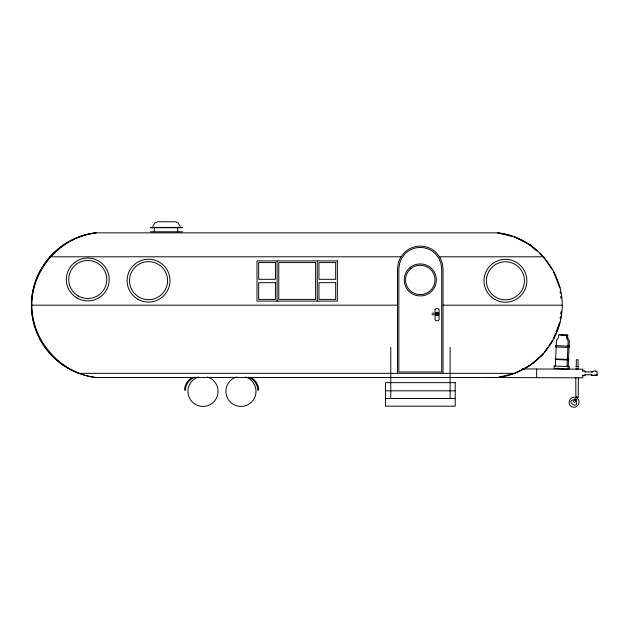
<?xml version="1.0" encoding="UTF-8"?>
<svg xmlns="http://www.w3.org/2000/svg" width="629" height="629" viewBox="0 0 629 629"><rect width="100%" height="100%" fill="white"/><g stroke="black" fill="none" stroke-linecap="round" stroke-linejoin="round"><path stroke-width="0.94" d="M575.81 377.659L575.81 396.191L578.145 397.552L578.405 377.486M585.056 372.116L585.056 371.016L582.493 371M536.655 377.667L536.686 369.003M576.29 366.809L576.313 359.725L578.082 359.733L578.059 366.817M582.8 374.939L582.784 377.832L487.019 377.494M582.808 371.086L582.816 369.16L522.086 368.948M585.049 374.436L585.041 375.639L582.478 375.631M555.336 366.054L556.17 346.933M556.233 345.651L556.453 340.596L558.324 337.797L558.45 334.95L566.635 335.304L566.509 338.15L568.129 341.107L567.908 346.162M567.248 334.966L567.02 337.891M567.02 366.565L567.853 347.444M568.207 366.251L569.041 347.129M569.096 345.848L569.316 340.792L567.688 337.836L567.814 334.998L559.629 334.636M31.45 305.175C31.308 269.298 60.085 236.921 95.734 232.856L497.948 232.856C533.596 236.921 562.365 269.298 562.232 305.175C562.365 341.052 533.596 373.422 497.948 377.494L95.734 377.494C60.085 373.422 31.308 341.052 31.45 305.175L397.504 305.175M96.182 232.856C60.533 236.921 31.757 269.298 31.898 305.175C31.757 341.052 60.533 373.422 96.182 377.494M560.132 318.761L560.368 316.819M560.722 313.91L560.958 311.968M553.748 338.174L555.486 333.606M556.185 331.774L559.307 323.558M573.216 401.986L576.392 396.529M574.599 402.788L577.776 397.331M544.502 351.949L547.843 347.122M548.952 345.518L552.293 340.698M436.487 313.604C438.389 312.008 437.847 316.198 436.416 314.17M152.816 226.456L154.86 222.996L157.596 221.746L175.861 221.801L178.156 222.996L180.201 226.456M436.573 313.533C438.366 312.251 437.823 315.978 436.471 314.241M497.5 377.494L514.593 373.335L530.2 365.197L543.833 353.553M585.049 371.896L591.661 371.92L594.79 370.733L596.968 371.747L597.078 375.136L596.103 375.191M192.56 377.345C187.882 379.79 184.525 384.767 184.533 390.114L185.469 390.169C185.429 384.429 189.51 379.232 194.809 377.282M591.504 374.782L591.331 375.324L592.369 375.316M596.583 375.167C598.187 375.466 597.432 374.082 596.268 374.601M595.506 375.214L596.402 375.183M595.702 375.214L593.304 375.301M594.098 375.277L594.916 375.246M592.589 375.316L593.477 375.285M592.864 375.301L591.795 375.309M150.441 227.407L182.575 227.407M150.41 227.737L182.607 227.737M150.441 231.779L182.575 231.779M78.633 237.015L79.081 237.015M537.142 250.57A72.822 72.822 0 0 0 514.593 237.015L515.041 237.015M63.034 245.153L63.482 245.153M514.593 237.015L530.64 245.153M49.84 256.797L401.09 256.797M439.451 256.797L543.833 256.797M39.831 271.264L40.272 271.264M553.402 271.264L553.85 271.264M33.573 287.705L34.021 287.705M559.661 287.705L560.101 287.705M443.036 305.175L562.232 305.175M432.092 313.226L434.081 313.226M432.092 314.728L434.081 314.728M33.573 322.638L34.021 322.638M559.661 322.638L560.101 322.638M39.831 339.086L40.272 339.086M553.402 339.086L553.85 339.086M49.84 353.553L50.289 353.553M63.034 365.197L63.482 365.197M530.2 365.197L530.64 365.197M515.041 373.335L78.633 373.335A72.822 72.822 0 0 1 95.734 232.856M385.498 390.813L455.223 390.813M385.498 398.511L455.223 398.511M575.826 366.809L578.523 366.817M575.818 368.877L578.515 368.893M585.041 374.75L591.708 374.774M591.661 371.92L592.675 372.101M561.438 335.524L562.554 335.572M567.901 345.793L569.646 345.871L569.591 347.153L567.845 347.074M567.216 359.049L568.923 359.128L568.899 359.709L567.185 359.631M566.603 366.18L569.347 366.298L569.237 368.83L568.207 368.791M556.303 368.264L562.444 368.539M513.649 236.787L497.5 232.856A72.822 72.822 0 0 1 513.681 236.677M576.329 397.78C570.715 394.611 565.888 403.96 571.73 406.704C576.636 409.51 581.754 402.143 577.406 398.527M575.362 399.659C563.152 399.855 580.064 411.602 575.991 400.091M248.408 377.227C253.699 379.177 257.78 384.374 257.748 390.114L258.676 390.059C258.684 384.712 255.327 379.735 250.649 377.282M595.899 371.071L596.952 371.739M530.2 245.153L536.796 250.971M539.721 253.558L541.923 255.5M543.943 257.599L552.293 269.652M553.748 272.176L559.307 286.793M560.132 291.589L560.368 293.531M560.722 296.44L560.958 298.382M450.12 347.326L450.12 398.511M443.036 373.335L443.036 268.874L442.258 262.985L439.986 257.489L436.369 252.772A22.77 22.77 0 0 0 404.172 252.772L400.555 257.489L398.283 262.985L397.504 268.874L397.504 373.335M390.774 347.326L390.774 398.511M317.275 260.901L317.275 301.079M277.098 260.901L277.098 301.079M177.7 227.761L177.7 231.779M154.317 227.761L154.317 231.779M561.461 312.015A72.822 72.822 0 0 1 561.249 313.973M560.832 316.898A72.822 72.822 0 0 1 560.494 318.824M559.417 323.581A72.822 72.822 0 0 1 556.673 331.97M555.926 333.787A72.822 72.822 0 0 1 553.85 338.221M552.474 340.8A72.822 72.822 0 0 1 549.392 345.808M548.268 347.428A72.822 72.822 0 0 1 544.659 352.083M543.385 353.553A72.822 72.822 0 0 1 523.517 369.278M540.028 253.259A72.822 72.822 0 0 1 542.08 255.358M435.48 313.533A1.714 1.714 0 0 1 438.24 312.66A1.714 1.714 0 0 1 437.863 315.53A1.714 1.714 0 0 1 435.425 313.973M245.334 376.96A15.065 15.065 0 0 1 253.204 400.154A15.065 15.065 0 0 1 228.712 400.154A15.065 15.065 0 0 1 236.583 376.96M207.366 376.96A15.065 15.065 0 0 1 215.236 400.154A15.065 15.065 0 0 1 190.744 400.154A15.065 15.065 0 0 1 198.615 376.96M554.196 365.999L554.086 368.539L568.05 369.144L568.16 366.613L554.196 365.999M555.674 345.628L555.619 346.909L568.412 347.467L568.467 346.186L555.674 345.628M555.242 358.892L555.218 359.474L567.712 360.024L567.735 359.434L555.242 358.892M435.071 309.547L435.064 319.674C435.465 321.089 438.688 321.089 439.081 319.674L439.081 309.633C438.68 308.257 435.638 308.249 435.071 309.547M399.58 263.331L398.841 268.96L398.841 371.991L441.7 371.991L441.7 268.96L440.953 263.331L438.814 258.165L435.417 253.731A21.417 21.417 0 0 0 405.123 253.731L401.727 258.165L399.58 263.331M410.171 267.396L407.285 270.439A16.071 16.071 0 0 0 418.568 295.882L422.767 295.779A16.071 16.071 0 0 0 432.776 269.802C427.413 263.079 416.83 261.955 410.171 267.396M411.02 268.449L408.37 271.233A14.719 14.719 0 0 0 418.71 294.537L422.554 294.443A14.719 14.719 0 0 0 431.722 270.651C426.808 264.494 417.121 263.465 411.02 268.449M337.364 260.901L257.009 260.901L257.009 301.079L337.364 301.079L337.364 260.901M275.423 262.576L258.684 262.576L258.684 279.315L275.423 279.315L275.423 262.576M315.601 262.576L278.773 262.576L278.773 299.404L315.601 299.404L315.601 262.576M335.689 262.576L318.95 262.576L318.95 279.315L335.689 279.315L335.689 262.576M275.423 282.665L258.684 282.665L258.684 299.404L275.423 299.404L275.423 282.665M335.689 282.665L318.95 282.665L318.95 299.404L335.689 299.404L335.689 282.665M455.223 382.652L385.498 382.652L385.498 406.169L455.223 406.169L455.223 382.652M491.972 294.238A19.019 19.019 0 0 0 523.792 285.715A19.019 19.019 0 0 0 500.495 262.419A19.019 19.019 0 0 0 491.972 294.238M494.709 299.349A21.425 21.425 0 0 0 526.85 280.786A21.425 21.425 0 0 0 494.709 262.23A21.425 21.425 0 0 0 494.709 299.349M135.101 294.12A19.019 19.019 0 0 0 166.929 285.59A19.019 19.019 0 0 0 143.632 262.293A19.019 19.019 0 0 0 135.101 294.12M137.837 299.223A21.425 21.425 0 0 0 169.979 280.668A21.425 21.425 0 0 0 137.837 262.112A21.425 21.425 0 0 0 137.837 299.223M78.255 295.96A19.019 19.019 0 0 0 106.788 279.488A19.019 19.019 0 0 0 78.255 263.008A19.019 19.019 0 0 0 78.255 295.96M77.052 298.044A21.425 21.425 0 0 0 109.194 279.488A21.425 21.425 0 0 0 77.052 260.925A21.425 21.425 0 0 0 77.052 298.044"/></g></svg>
